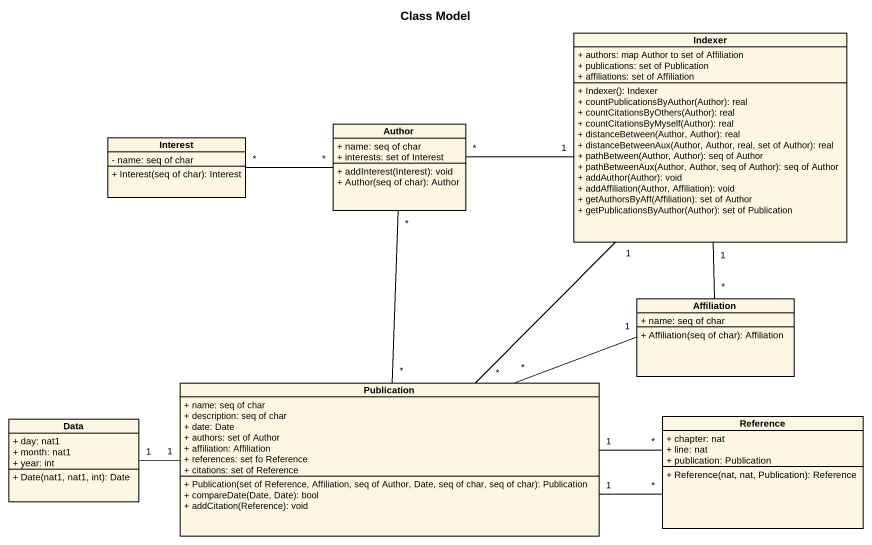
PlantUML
@startuml
title Class Model
hide circle
hide empty members
skinparam classAttributeIconSize 0
class Indexer {
  + authors: map Author to set of Affiliation
  + publications: set of Publication
  + affiliations: set of Affiliation
  + Indexer(): Indexer
  + countPublicationsByAuthor(Author): real
  + countCitationsByOthers(Author): real
  + countCitationsByMyself(Author): real
  + distanceBetween(Author, Author): real
  + distanceBetweenAux(Author, Author, real, set of Author): real
  + pathBetween(Author, Author): seq of Author
  + pathBetweenAux(Author, Author, seq of Author): seq of Author
  + addAuthor(Author): void
  + addAffiliation(Author, Affiliation): void
  + getAuthorsByAff(Affiliation): set of Author
  + getPublicationsByAuthor(Author): set of Publication
}
class Interest {
  - name: seq of char
  + Interest(seq of char): Interest
}
class Author {
  + name: seq of char
  + interests: set of Interest
  + addInterest(Interest): void
  + Author(seq of char): Author
}
class Affiliation {
  + name: seq of char
  + Affiliation(seq of char): Affiliation
}
class Publication {
  + name: seq of char
  + description: seq of char
  + date: Date
  + authors: set of Author
  + affiliation: Affiliation
  + references: set fo Reference
  + citations: set of Reference
  + Publication(set of Reference, Affiliation, seq of Author, Date, seq of char, seq of char): Publication
  + compareDate(Date, Date): bool
  + addCitation(Reference): void
}
class Data {
  + day: nat1
  + month: nat1
  + year: int
  + Date(nat1, nat1, int): Date
}
class Reference {
  + chapter: nat
  + line: nat
  + publication: Publication
  + Reference(nat, nat, Publication): Reference
}
Indexer "1" -- "*" Publication
Interest "*" -right- "*" Author
Author "*" -right- "1" Indexer
Author "*" -- "*" Publication
Affiliation "*" -up- "1" Indexer
Affiliation "1" -left- "*" Publication
Publication "1" -right- "*" Reference
Publication "1" -right- "*" Reference
Data "1" -right- "1" Publication
@enduml
